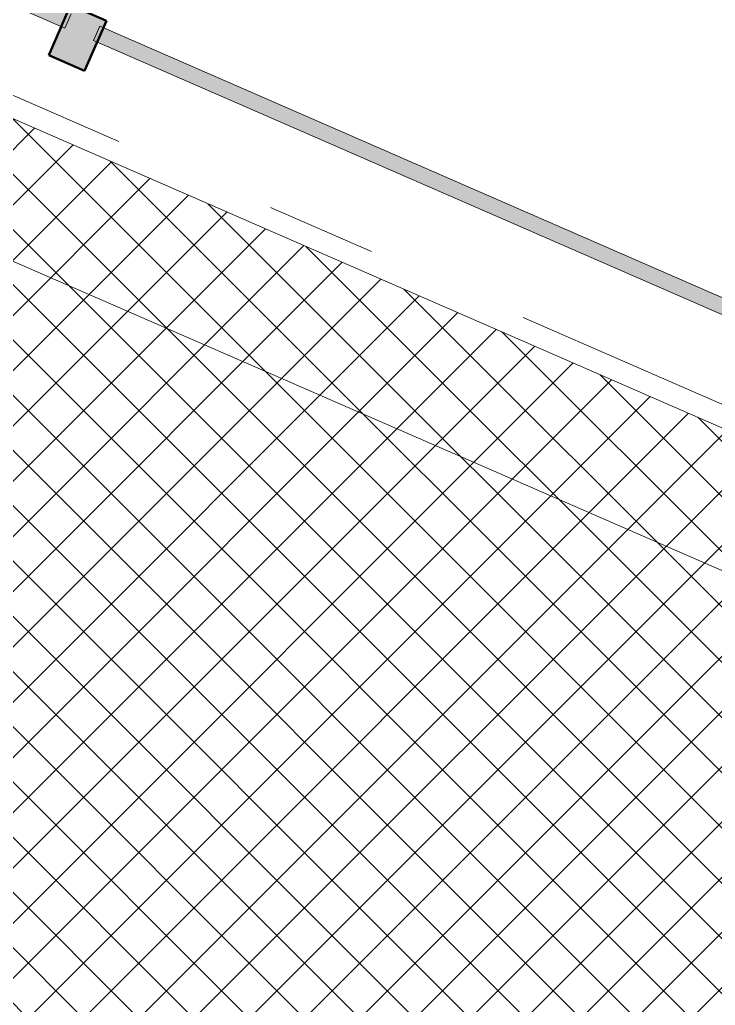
# Model space of a CAD drawing. Header units: millimetres. Extents: x -37281 to 954596, y -59787 to 956680.
# Drawn here: x 916618 to 917508, y 1714 to 2975 of the extents above; entities that cross this region are included whole.
import ezdxf
from ezdxf.enums import TextEntityAlignment as Align

# ---------------------------------------------------------------- set-up
doc = ezdxf.new("R2010")
doc.units = ezdxf.units.MM
doc.header["$MEASUREMENT"] = 0
doc.linetypes.add('Double Dashed', pattern=[1093.611073, 529.166651, -211.666656, 141.111112, -211.666656])
for name, color, linetype in [('A-15-MG_Structural_Grid', 7, 'Continuous'), ('A-20-M_Floor_Slab', 7, 'Continuous'), ('A-25-M_Curtain_Wall', 7, 'Continuous'), ('New_A-35-M_FFE-Zone', 7, 'Continuous')]:
    doc.layers.add(name, color=color, linetype=linetype)
for name, color, linetype, lineweight, true_color in [('A-15-MG_Structural_Grid_Pen_No__163', 7, 'Continuous', 0, 0x750077), ('A-25-M_Curtain_Wall_Pen_No__144', 7, 'Continuous', 0, 0xc8c8c8), ('A-25-M_Curtain_Wall_Pen_No__165', 7, 'Continuous', 0, 0x006060), ('A-25-M_Curtain_Wall_Pen_No__27', 7, 'Continuous', 50, 0x2a2a2a), ('A-25-M_Wall_Int_Pen_No__102', 7, 'Continuous', 15, 0xcccccc), ('New_A-35-M_FFE-Zone_Pen_No__74', 7, 'Continuous', 20, 0x606060)]:
    doc.layers.add(name, color=color, linetype=linetype, lineweight=lineweight, true_color=true_color)
for name, color, linetype, lineweight in [('A-20-M_Floor_Slab_Pen_No__89', 8, 'Continuous', 20), ('A-25-M_Curtain_Wall_Pen_No__1', 7, 'Continuous', 13), ('New_ArchiCAD Zone Stamps_Pen_No__9', 7, 'Continuous', 13)]:
    doc.layers.add(name, color=color, linetype=linetype, lineweight=lineweight)
doc.styles.add('GENERATED_STYLE_2', font='')
doc.styles.add('GENERATED_STYLE_3', font='')
doc.styles.add('GENERATED_STYLE_4', font='')
doc.styles.get('GENERATED_STYLE_2').set_extended_font_data('Arial', bold=True)
doc.styles.get('GENERATED_STYLE_3').set_extended_font_data('Arial')
doc.styles.get('GENERATED_STYLE_4').set_extended_font_data('Swis721 BT')

# ---------------------------------------------------------------- blocks, each defined once
blk = doc.blocks.new('Project Lab 4_INB 2208_58_1', base_point=(914902.9, -2909.9))
at = {"layer": 'New_A-35-M_FFE-Zone_Pen_No__74', "linetype": 'Continuous'}
blk.add_line((920493.1, 972.4), (914033.9, 3788.9), dxfattribs=at)
at = {"layer": 'New_ArchiCAD Zone Stamps_Pen_No__9'}
for tag, height, style, p in [('ROOM_NAME', 250, 'GENERATED_STYLE_2', (914375.4, -1483.5)), ('zoneNameLine2', 250, 'GENERATED_STYLE_2', (914187, -1915.6)), ('ROOM_NUMBER', 200, 'GENERATED_STYLE_3', (913998.5, -2336.3)), ('measuredAreaCode', 200, 'GENERATED_STYLE_3', (913841.5, -2696.4)), ('DUMMY_649', 200, 'GENERATED_STYLE_3', (914148.9, -2830.4)), ('DUMMY_650', 200, 'GENERATED_STYLE_3', (914638.2, -3043.8)), ('DUMMY_651', 133.3, 'GENERATED_STYLE_3', (914917.5, -3150.4))]:
    blk.add_attdef(tag, text='', height=height, rotation=336.4404, dxfattribs=dict(at, style=style)).set_placement(p, align=Align.TOP_LEFT)
blk = doc.blocks.new('Slab_11_1', base_point=(868400.7, -1742.5))
at = {"layer": 'A-20-M_Floor_Slab_Pen_No__89', "linetype": 'Continuous', "flags": 128}
blk.add_lwpolyline([(868400.7, -1742.5), (871981.6, 6433.3), (871711.1, 6181.5), (872166.4, 6610.1), (872083.5, 6699.2), (879688, 13775.7), (879758.4, 13700.1), (882077.2, 15857.9), (882748.6, 15136.4), (883656.2, 17217.8), (917975.8, 2252.6), (910750.2, -14317.9), (907864.7, -13059.7), (905807.1, -17778.4), (876958.8, -5199.1), (878761.4, -1065.4), (876229.6, 38.6), (874326.3, -4326.4)], close=True, dxfattribs=at)
blk = doc.blocks.new('Curtain Wall_20_1', base_point=(864302.5, 0))
at = {"layer": 'A-25-M_Curtain_Wall_Pen_No__144', "linetype": 'Continuous'}
blk.add_hatch(color=256, dxfattribs=at).paths.add_polyline_path([(916728.6, 2974.1), (916682.7, 2994.1), (916654.8, 2929.9), (916700.6, 2909.9)])
at = {"layer": 'A-25-M_Curtain_Wall_Pen_No__165', "linetype": 'Continuous', "lineweight": 0, "true_color": 0x001818}
for points in [[(916683.3, 2982.9), (915798.8, 3368.6), (915790.8, 3350.3), (916675.3, 2964.6)], [(917604.6, 2581.2), (916720, 2966.9), (916712, 2948.6), (917596.6, 2562.9)]]:
    blk.add_hatch(color=168, dxfattribs=at).paths.add_polyline_path(points)
at = {"layer": 'A-25-M_Curtain_Wall_Pen_No__1', "linetype": 'Continuous'}
for p, q in [((915790.8, 3350.3), (916675.3, 2964.6)), ((916675.3, 2964.6), (916683.3, 2982.9)), ((916720, 2966.9), (916712, 2948.6)), ((917604.6, 2581.2), (916720, 2966.9)), ((916712, 2948.6), (917596.6, 2562.9))]:
    blk.add_line(p, q, dxfattribs=at)
at = {"layer": 'A-25-M_Curtain_Wall_Pen_No__27', "linetype": 'Continuous'}
for p, q in [((916682.7, 2994.1), (916654.8, 2929.9)), ((916728.6, 2974.1), (916682.7, 2994.1)), ((916700.6, 2909.9), (916728.6, 2974.1)), ((916654.8, 2929.9), (916700.6, 2909.9))]:
    blk.add_line(p, q, dxfattribs=at)
blk = doc.blocks.new('Standard grid marker_2')
at = {"layer": 'A-15-MG_Structural_Grid_Pen_No__163', "linetype": 'Double Dashed'}
blk.add_line((1909.1, 0), (86140.3, 0), dxfattribs=at)
at = {"layer": 'A-15-MG_Structural_Grid_Pen_No__163', "style": 'GENERATED_STYLE_4'}
for tag, p in [('AC_MarkerText_1_0', (-500, 952.5)), ('AC_MarkerText_1_1', (88549.4, 952.5))]:
    blk.add_attdef(tag, text='', height=350, rotation=360, dxfattribs=at).set_placement(p, align=Align.MIDDLE_CENTER)

msp = doc.modelspace()

# ---------------------------------------------------------------- hatches: boundary and pattern name
at = {"layer": 'A-25-M_Wall_Int_Pen_No__102', "linetype": 'Continuous'}
h = msp.add_hatch(dxfattribs=at)
h.set_pattern_fill('Grid_5x5_Diagonal_0001', color=256, style=0, pattern_type=2)
h.set_pattern_definition([(45, (864302.5, 0), (-35.35534, 35.35534), []), (135, (864302.5, 0), (35.35534, 35.35534), [])])
h.paths.add_polyline_path([(909070.8, -19356.4), (913833.2, -8434.9), (909543.4, -6564.3), (912057.6, -798.6), (914121, 3933.5), (938576, -6730.2), (929236, -28149.5)])

# ---------------------------------------------------------------- block references
at = {"layer": 'A-15-MG_Structural_Grid', "color": 8, "linetype": 'Continuous', "lineweight": 15, "zscale": 1000, "rotation": 336.440411583993}
msp.add_blockref('Standard grid marker_2', (872406.4, 22153.2), dxfattribs=at)
at = {"layer": 'A-20-M_Floor_Slab', "color": 8, "linetype": 'Continuous', "lineweight": 20}
msp.add_blockref('Slab_11_1', (868400.7, -1742.5), dxfattribs=at)
at = {"layer": 'A-25-M_Curtain_Wall', "linetype": 'Continuous', "lineweight": 0}
msp.add_blockref('Curtain Wall_20_1', (864302.5, 0), dxfattribs=at)
at = {"layer": 'New_A-35-M_FFE-Zone', "linetype": 'Continuous'}
msp.add_blockref('Project Lab 4_INB 2208_58_1', (914902.9, -2909.9), dxfattribs=at)

doc.saveas('drawing.dxf')
